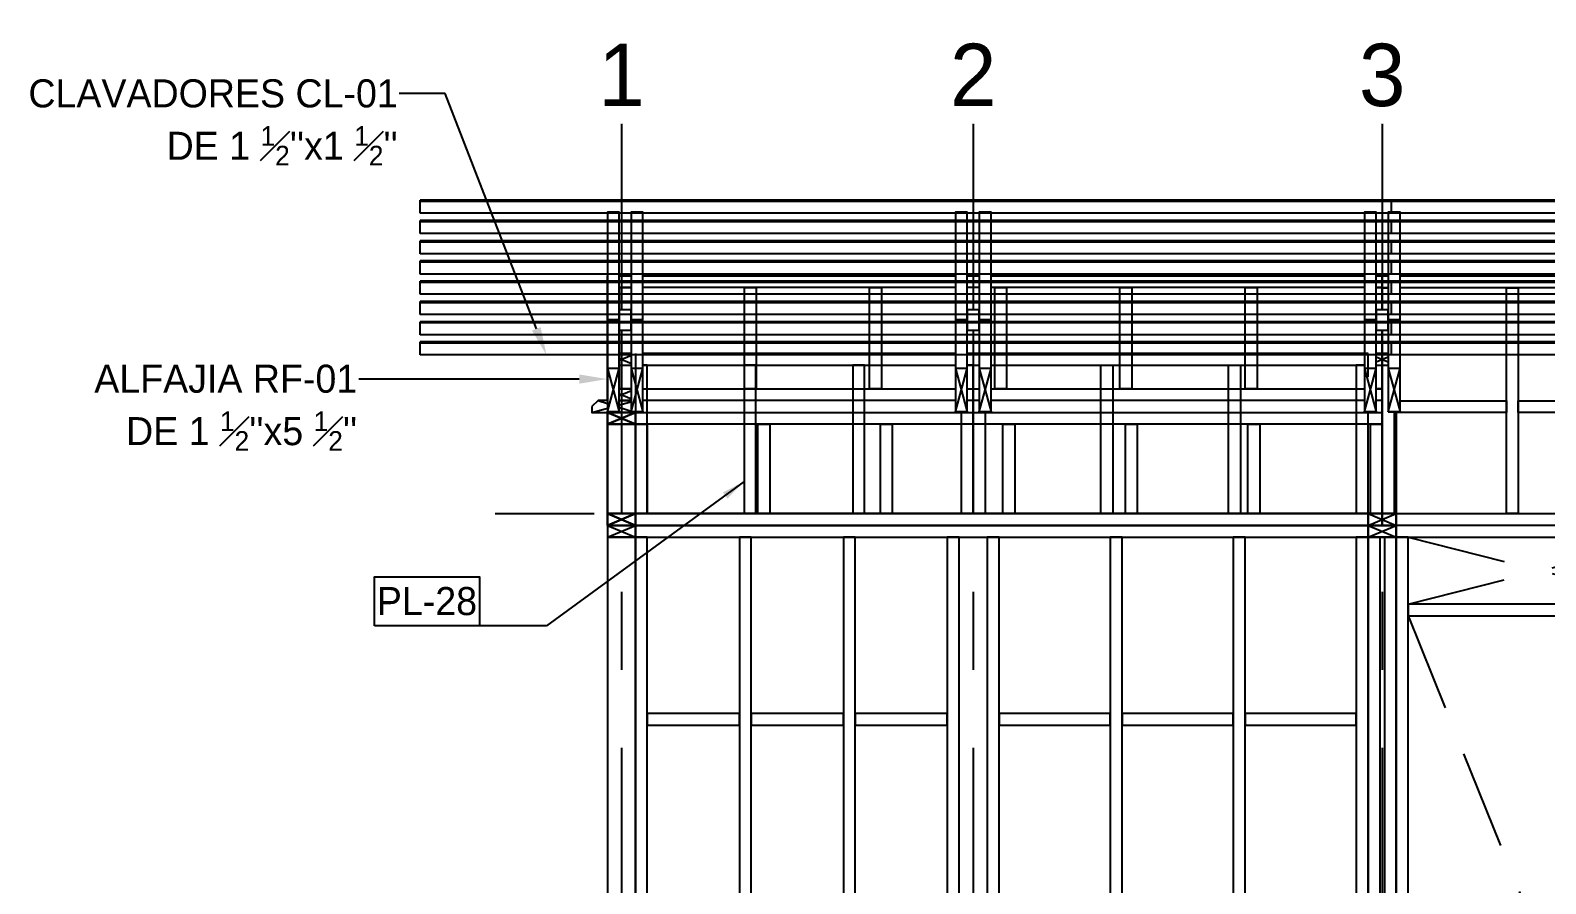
# Model space of a CAD drawing. Header units: millimetres. Extents: x 19438 to 19711, y 4351 to 4752.
# Drawn here: x 19456.891 to 19461.748, y 4491.777 to 4494.512 of the extents above; entities that cross this region are included whole.
import ezdxf
from ezdxf import colors
from ezdxf.entities.mleader import LeaderData, LeaderLine
from ezdxf.enums import TextEntityAlignment as Align
from ezdxf.math import Vec2, Vec3

# ---------------------------------------------------------------- set-up
doc = ezdxf.new("R2010")
doc.units = ezdxf.units.MM
doc.set_wipeout_variables(frame=1)
doc.linetypes.add('CENTER', pattern=[2, 1.25, -0.25, 0.25, -0.25])
doc.linetypes.add('HIDDEN2', pattern=[4.7625, 3.175, -1.5875])
for name, color, linetype in [('0 @ 0.5', 7, 'Continuous'), ('ALFAJIA', 3, 'Continuous'), ('CLAVADORES', 1, 'Continuous'), ('EJES', 2, 'CENTER'), ('EJES @ 0.5', 2, 'CENTER'), ('NIVELES', 2, 'Continuous'), ('PANELES PARED', 2, 'Continuous'), ('PROYECCION PANEL', 6, 'Continuous'), ('PZA', 3, 'Continuous'), ('TEXTO', 2, 'Continuous'), ('TEXTO @ 0.5', 2, 'Continuous')]:
    doc.layers.add(name, color=color, linetype=linetype)
doc.styles.add('century gothic', font='GOTHIC.TTF')
doc.styles.get("Standard").update_dxf_attribs({"font": 'arial.ttf'})
doc.dimstyles.new('ANOTATIVE 100 SMCONSTRUCCIONES', dxfattribs={"dimscale": 0, "dimtxt": 0.18, "dimasz": 0.15, "dimexe": 0.18, "dimexo": 0.09, "dimgap": 0.1, "dimtad": 1, "dimzin": 0, "dimdsep": 46, "dimtxsty": 'century gothic', "dimblk1": 'FLECHA1', "dimblk2": 'FLECHA1', "dimsah": 1, "dimcen": 0.18, "dimdle": 0.075, "dimclrd": 1, "dimclre": 1, "dimclrt": 2, "dimaunit": 1, "dimadec": 0, "dimazin": 0, "dimtfac": 0.75, "dimtix": 1, "dimtmove": 2, "dimatfit": 3, "dimfxl": 0.09, "dimtvp": 1.5, "dimtfill": 1, "dimtolj": 1, "dimtzin": 0, "dimarcsym": 0})

# ---------------------------------------------------------------- blocks, each defined once
blk = doc.blocks.new('ejes')
at = {"color": 2, "linetype": 'Continuous'}
blk.add_wipeout([(-0.1089, 0.2752), (-0.0646, 0.291), (-0.0057, 0.3001), (0.0597, 0.2965), (0.095, 0.2884), (0.1597, 0.2609), (0.1831, 0.246), (0.2148, 0.2203), (0.2406, 0.1931), (0.271, 0.1493), (0.271, 0.1493), (0.2923, 0.1035), (0.3036, 0.0645), (0.3089, 0.0316), (0.3105, 0.0006), (0.3092, -0.0273), (0.3092, -0.0273), (0.3003, -0.077), (0.2881, -0.1133), (0.279, -0.1332), (0.2588, -0.1678), (0.2382, -0.1948), (0.2186, -0.2155), (0.1902, -0.2397), (0.159, -0.2601), (0.1254, -0.2765), (0.0895, -0.2888), (0.0461, -0.2973), (0.0105, -0.2994), (-0.0366, -0.2957), (-0.0687, -0.2888), (-0.0974, -0.2794), (-0.1444, -0.2564), (-0.1709, -0.2384), (-0.1922, -0.2206), (-0.2152, -0.1971), (-0.2152, -0.1971), (-0.2567, -0.1358), (-0.2716, -0.1014), (-0.2716, -0.1014), (-0.2875, -0.0344), (-0.2895, 0.0006), (-0.2874, 0.0357), (-0.2813, 0.0702), (-0.2729, 0.0991), (-0.2583, 0.1338), (-0.234, 0.1744), (-0.2157, 0.1977), (-0.197, 0.2172), (-0.1752, 0.2362), (-0.1544, 0.2512), (-0.1259, 0.2678), (-0.1259, 0.2678), (-0.1182, 0.2716)], dxfattribs=at)
at = {"layer": 'EJES', "color": 3}
blk.add_attdef('EJES', text='', height=0.3, dxfattribs=at).set_placement((0.0105, -0.174), align=Align.CENTER)
blk = doc.blocks.new('PP13')
at = {"layer": 'PANELES PARED'}
for points in [[(19436.3339, 4517.5799), (19436.3339, 4517.6179), (19433.9855, 4517.6179), (19433.9855, 4517.5799)], [(19433.9855, 4515.2559), (19434.0235, 4515.2559), (19434.0235, 4517.5799), (19433.9855, 4517.5799)], [(19434.3187, 4515.2559), (19434.3567, 4515.2559), (19434.3567, 4517.5799), (19434.3187, 4517.5799)], [(19434.6518, 4515.2559), (19434.6898, 4515.2559), (19434.6898, 4517.5799), (19434.6518, 4517.5799)], [(19434.985, 4515.2559), (19435.023, 4515.2559), (19435.023, 4517.5799), (19434.985, 4517.5799)], [(19435.023, 4517.5799), (19435.113, 4517.5799), (19435.113, 4515.2559), (19435.023, 4515.2559)], [(19435.113, 4515.2559), (19435.151, 4515.2559), (19435.151, 4517.5799), (19435.113, 4517.5799)], [(19435.5073, 4515.2559), (19435.5453, 4515.2559), (19435.5453, 4517.5799), (19435.5073, 4517.5799)], [(19435.9016, 4515.2559), (19435.9396, 4515.2559), (19435.9396, 4517.5799), (19435.9016, 4517.5799)], [(19436.2959, 4515.2559), (19436.3339, 4515.2559), (19436.3339, 4517.5799), (19436.2959, 4517.5799)], [(19434.3187, 4516.9772), (19434.3187, 4517.0152), (19434.0235, 4517.0152), (19434.0235, 4516.9772)], [(19434.6518, 4516.9772), (19434.6518, 4517.0152), (19434.3567, 4517.0152), (19434.3567, 4516.9772)], [(19434.985, 4516.9772), (19434.985, 4517.0152), (19434.6898, 4517.0152), (19434.6898, 4516.9772)], [(19435.5073, 4516.9772), (19435.5073, 4517.0152), (19435.151, 4517.0152), (19435.151, 4516.9772)], [(19435.9016, 4516.9772), (19435.9016, 4517.0152), (19435.5453, 4517.0152), (19435.5453, 4516.9772)], [(19436.2959, 4516.9772), (19436.2959, 4517.0152), (19435.9396, 4517.0152), (19435.9396, 4516.9772)], [(19434.3187, 4516.3745), (19434.3187, 4516.4125), (19434.0235, 4516.4125), (19434.0235, 4516.3745)], [(19434.6518, 4516.3745), (19434.6518, 4516.4125), (19434.3567, 4516.4125), (19434.3567, 4516.3745)], [(19434.985, 4516.3745), (19434.985, 4516.4125), (19434.6898, 4516.4125), (19434.6898, 4516.3745)], [(19435.5073, 4516.3745), (19435.5073, 4516.4125), (19435.151, 4516.4125), (19435.151, 4516.3745)], [(19435.9016, 4516.3745), (19435.9016, 4516.4125), (19435.5453, 4516.4125), (19435.5453, 4516.3745)], [(19436.2959, 4516.3745), (19436.2959, 4516.4125), (19435.9396, 4516.4125), (19435.9396, 4516.3745)], [(19434.3187, 4515.7962), (19434.3187, 4515.8342), (19434.0235, 4515.8342), (19434.0235, 4515.7962)], [(19434.6518, 4515.7962), (19434.6518, 4515.8342), (19434.3567, 4515.8342), (19434.3567, 4515.7962)], [(19434.985, 4515.7962), (19434.985, 4515.8342), (19434.6898, 4515.8342), (19434.6898, 4515.7962)], [(19435.5073, 4515.7962), (19435.5073, 4515.8342), (19435.151, 4515.8342), (19435.151, 4515.7962)], [(19435.9016, 4515.7962), (19435.9016, 4515.8342), (19435.5453, 4515.8342), (19435.5453, 4515.7962)], [(19436.2959, 4515.7962), (19436.2959, 4515.8342), (19435.9396, 4515.8342), (19435.9396, 4515.7962)], [(19436.3339, 4515.2179), (19436.3339, 4515.2559), (19433.9855, 4515.2559), (19433.9855, 4515.2179)]]:
    blk.add_lwpolyline(points, close=True, dxfattribs=at)
blk = doc.blocks.new('MJU')
at = {"layer": 'PANELES PARED', "color": 250, "linetype": 'HIDDEN2', "ltscale": 0.1}
for p, q in [((19461.3074, 4485.3165), (19462.1574, 4485.5305)), ((19461.3074, 4485.5305), (19462.1574, 4485.3165)), ((19461.3074, 4485.2785), (19462.1574, 4483.1685)), ((19461.3074, 4483.1685), (19462.1574, 4485.2785))]:
    blk.add_line(p, q, dxfattribs=at)
at = {"layer": 'PANELES PARED', "color": 250}
for points in [[(19461.2694, 4485.5685), (19461.2694, 4485.5305), (19462.1954, 4485.5305), (19462.1954, 4485.5685)], [(19461.3074, 4485.5305), (19461.2694, 4485.5305), (19461.2694, 4483.1685), (19461.3074, 4483.1685)], [(19462.1954, 4485.5305), (19462.1574, 4485.5305), (19462.1574, 4483.1685), (19462.1954, 4483.1685)], [(19462.1954, 4485.5685), (19462.1954, 4485.5305), (19465.0794, 4485.5305), (19465.0794, 4485.5685)], [(19462.2334, 4485.5305), (19462.1954, 4485.5305), (19462.1954, 4483.2065), (19462.2334, 4483.2065)], [(19462.5876, 4485.5305), (19462.5496, 4485.5305), (19462.5496, 4483.2065), (19462.5876, 4483.2065)], [(19462.9418, 4485.5305), (19462.9038, 4485.5305), (19462.9038, 4483.2065), (19462.9418, 4483.2065)], [(19463.296, 4485.5305), (19463.258, 4485.5305), (19463.258, 4483.2065), (19463.296, 4483.2065)], [(19463.6502, 4485.5305), (19463.6122, 4485.5305), (19463.6122, 4483.2065), (19463.6502, 4483.2065)], [(19464.0044, 4485.5305), (19463.9664, 4485.5305), (19463.9664, 4483.2065), (19464.0044, 4483.2065)], [(19464.0044, 4485.5305), (19464.0944, 4485.5305), (19464.0944, 4483.2065), (19464.0044, 4483.2065)], [(19464.1324, 4485.5305), (19464.0944, 4485.5305), (19464.0944, 4483.2065), (19464.1324, 4483.2065)], [(19464.4481, 4485.5305), (19464.4101, 4485.5305), (19464.4101, 4483.2065), (19464.4481, 4483.2065)], [(19464.7638, 4485.5305), (19464.7258, 4485.5305), (19464.7258, 4483.2065), (19464.7638, 4483.2065)], [(19465.0794, 4485.5305), (19465.0414, 4485.5305), (19465.0414, 4483.2065), (19465.0794, 4483.2065)], [(19461.3074, 4485.3165), (19461.3074, 4485.2785), (19462.1574, 4485.2785), (19462.1574, 4485.3165)], [(19462.2333, 4484.9658), (19462.2333, 4484.9278), (19462.5496, 4484.9278), (19462.5496, 4484.9658)], [(19462.5876, 4484.9658), (19462.5876, 4484.9278), (19462.9038, 4484.9278), (19462.9038, 4484.9658)], [(19462.9418, 4484.9658), (19462.9418, 4484.9278), (19463.258, 4484.9278), (19463.258, 4484.9658)], [(19463.296, 4484.9658), (19463.296, 4484.9278), (19463.6122, 4484.9278), (19463.6122, 4484.9658)], [(19463.6502, 4484.9658), (19463.6502, 4484.9278), (19463.9664, 4484.9278), (19463.9664, 4484.9658)], [(19464.1324, 4484.9658), (19464.1324, 4484.9278), (19464.4101, 4484.9278), (19464.4101, 4484.9658)], [(19464.4481, 4484.9658), (19464.4481, 4484.9278), (19464.7258, 4484.9278), (19464.7258, 4484.9658)], [(19464.7638, 4484.9658), (19464.7638, 4484.9278), (19465.0414, 4484.9278), (19465.0414, 4484.9658)], [(19462.2333, 4484.3631), (19462.2333, 4484.3251), (19462.5496, 4484.3251), (19462.5496, 4484.3631)], [(19462.5876, 4484.3631), (19462.5876, 4484.3251), (19462.9038, 4484.3251), (19462.9038, 4484.3631)], [(19462.9418, 4484.3631), (19462.9418, 4484.3251), (19463.258, 4484.3251), (19463.258, 4484.3631)], [(19463.296, 4484.3631), (19463.296, 4484.3251), (19463.6122, 4484.3251), (19463.6122, 4484.3631)], [(19463.6502, 4484.3631), (19463.6502, 4484.3251), (19463.9664, 4484.3251), (19463.9664, 4484.3631)], [(19464.1324, 4484.3631), (19464.1324, 4484.3251), (19464.4101, 4484.3251), (19464.4101, 4484.3631)], [(19464.4481, 4484.3631), (19464.4481, 4484.3251), (19464.7258, 4484.3251), (19464.7258, 4484.3631)], [(19464.7638, 4484.3631), (19464.7638, 4484.3251), (19465.0414, 4484.3251), (19465.0414, 4484.3631)], [(19462.2333, 4483.7848), (19462.2333, 4483.7468), (19462.5496, 4483.7468), (19462.5496, 4483.7848)], [(19462.5876, 4483.7848), (19462.5876, 4483.7468), (19462.9038, 4483.7468), (19462.9038, 4483.7848)], [(19462.9418, 4483.7848), (19462.9418, 4483.7468), (19463.258, 4483.7468), (19463.258, 4483.7848)], [(19463.296, 4483.7848), (19463.296, 4483.7468), (19463.6122, 4483.7468), (19463.6122, 4483.7848)], [(19463.6502, 4483.7848), (19463.6502, 4483.7468), (19463.9664, 4483.7468), (19463.9664, 4483.7848)], [(19464.1324, 4483.7848), (19464.1324, 4483.7468), (19464.4101, 4483.7468), (19464.4101, 4483.7848)], [(19464.4481, 4483.7848), (19464.4481, 4483.7468), (19464.7258, 4483.7468), (19464.7258, 4483.7848)], [(19464.7638, 4483.7848), (19464.7638, 4483.7468), (19465.0414, 4483.7468), (19465.0414, 4483.7848)], [(19462.1954, 4483.2065), (19462.1954, 4483.1685), (19465.0794, 4483.1685), (19465.0794, 4483.2065)]]:
    blk.add_lwpolyline(points, close=True, dxfattribs=at)
blk = doc.blocks.new('PL13')
at = {"layer": 'PANELES PARED'}
for points in [[(19458.831, 4493.4764), (19458.831, 4493.4384), (19461.1794, 4493.4384), (19461.1794, 4493.4764)], [(19458.869, 4493.4384), (19458.831, 4493.4384), (19458.831, 4492.9632), (19458.869, 4492.9632)], [(19459.2172, 4493.4384), (19459.1792, 4493.4384), (19459.1792, 4492.9632), (19459.2172, 4492.9632)], [(19459.5654, 4493.4384), (19459.5274, 4493.4384), (19459.5274, 4492.9632), (19459.5654, 4492.9632)], [(19459.9135, 4493.4384), (19459.8755, 4493.4384), (19459.8755, 4492.9632), (19459.9135, 4492.9632)], [(19459.9135, 4493.4384), (19459.9515, 4493.4384), (19459.9515, 4492.9632), (19459.9135, 4492.9632)], [(19460.3228, 4493.4384), (19460.3608, 4493.4384), (19460.3608, 4492.9632), (19460.3228, 4492.9632)], [(19460.7321, 4493.4384), (19460.7701, 4493.4384), (19460.7701, 4492.9632), (19460.7321, 4492.9632)], [(19461.1794, 4493.4384), (19461.1414, 4493.4384), (19461.1414, 4492.9632), (19461.1794, 4492.9632)], [(19458.831, 4492.9632), (19458.831, 4492.9252), (19461.1794, 4492.9252), (19461.1794, 4492.9632)]]:
    blk.add_lwpolyline(points, close=True, dxfattribs=at)
blk = doc.blocks.new('JYT')
at = {"layer": 'PANELES PARED', "color": 250}
for points in [[(19468.9743, 4494.2382), (19468.9743, 4494.2002), (19466.1493, 4494.2002), (19466.1493, 4494.2382)], [(19470.0943, 4494.2382), (19470.0943, 4494.2002), (19468.9743, 4494.2002), (19468.9743, 4494.2382)], [(19466.1493, 4494.2002), (19466.1873, 4494.2002), (19466.1873, 4493.4762), (19466.1493, 4493.4762)], [(19466.5474, 4494.2002), (19466.5854, 4494.2002), (19466.5854, 4493.4762), (19466.5474, 4493.4762)], [(19466.9456, 4494.2002), (19466.9836, 4494.2002), (19466.9836, 4493.4762), (19466.9456, 4493.4762)], [(19467.3437, 4494.2002), (19467.3817, 4494.2002), (19467.3817, 4493.4762), (19467.3437, 4493.4762)], [(19467.7419, 4494.2002), (19467.7799, 4494.2002), (19467.7799, 4493.4762), (19467.7419, 4493.4762)], [(19468.14, 4494.2002), (19468.178, 4494.2002), (19468.178, 4493.4762), (19468.14, 4493.4762)], [(19468.5381, 4494.2002), (19468.5761, 4494.2002), (19468.5761, 4493.4762), (19468.5381, 4493.4762)], [(19468.9363, 4494.2002), (19468.9743, 4494.2002), (19468.9743, 4493.4762), (19468.9363, 4493.4762)], [(19468.9743, 4494.2002), (19469.0123, 4494.2002), (19469.0123, 4493.5142), (19468.9743, 4493.5142)], [(19469.3223, 4494.2002), (19469.3603, 4494.2002), (19469.3603, 4493.5142), (19469.3223, 4493.5142)], [(19469.6703, 4494.2002), (19469.7083, 4494.2002), (19469.7083, 4493.5142), (19469.6703, 4493.5142)], [(19470.0183, 4494.2002), (19470.0563, 4494.2002), (19470.0563, 4493.5142), (19470.0183, 4493.5142)], [(19470.0563, 4494.2002), (19470.0943, 4494.2002), (19470.0943, 4493.5142), (19470.0563, 4493.5142)], [(19466.5474, 4493.8379), (19466.5474, 4493.7999), (19466.1873, 4493.7999), (19466.1873, 4493.8379)], [(19466.9456, 4493.8379), (19466.9456, 4493.7999), (19466.5854, 4493.7999), (19466.5854, 4493.8379)], [(19467.3437, 4493.8379), (19467.3437, 4493.7999), (19466.9836, 4493.7999), (19466.9836, 4493.8379)], [(19467.7419, 4493.8379), (19467.7419, 4493.7999), (19467.3817, 4493.7999), (19467.3817, 4493.8379)], [(19468.14, 4493.8379), (19468.14, 4493.7999), (19467.7799, 4493.7999), (19467.7799, 4493.8379)], [(19468.5381, 4493.8379), (19468.5381, 4493.7999), (19468.178, 4493.7999), (19468.178, 4493.8379)], [(19468.9363, 4493.8379), (19468.9363, 4493.7999), (19468.5761, 4493.7999), (19468.5761, 4493.8379)], [(19469.3223, 4493.8379), (19469.3223, 4493.7999), (19469.0123, 4493.7999), (19469.0123, 4493.8379)], [(19469.6703, 4493.8379), (19469.6703, 4493.7999), (19469.3603, 4493.7999), (19469.3603, 4493.8379)], [(19470.0183, 4493.8379), (19470.0183, 4493.7999), (19469.7083, 4493.7999), (19469.7083, 4493.8379)], [(19470.0943, 4493.5142), (19470.0943, 4493.4762), (19468.9743, 4493.4762), (19468.9743, 4493.5142)], [(19468.9743, 4493.4762), (19468.9743, 4493.4382), (19466.1493, 4493.4382), (19466.1493, 4493.4762)]]:
    blk.add_lwpolyline(points, close=True, dxfattribs=at)
blk = doc.blocks.new('MJHF')
at = {"layer": 'PANELES PARED', "color": 250}
for p, q in [((19488.2214, 4520.735), (19488.1314, 4520.697)), ((19488.2214, 4520.697), (19488.1314, 4520.735)), ((19488.2214, 4520.411), (19488.1314, 4520.373)), ((19488.2214, 4520.373), (19488.1314, 4520.411))]:
    blk.add_line(p, q, dxfattribs=at)
for points in [[(19490.6148, 4521.173), (19490.6148, 4521.135), (19488.1314, 4521.135), (19488.1314, 4521.173)], [(19488.1694, 4520.811), (19488.1314, 4520.811), (19488.1314, 4521.135), (19488.1694, 4521.135)], [(19488.2074, 4520.811), (19488.1694, 4520.811), (19488.1694, 4521.135), (19488.2074, 4521.135)], [(19488.6087, 4520.811), (19488.5707, 4520.811), (19488.5707, 4521.135), (19488.6087, 4521.135)], [(19489.0099, 4520.811), (19488.9719, 4520.811), (19488.9719, 4521.135), (19489.0099, 4521.135)], [(19489.4111, 4520.811), (19489.3731, 4520.811), (19489.3731, 4521.135), (19489.4111, 4521.135)], [(19489.8124, 4520.811), (19489.7744, 4520.811), (19489.7744, 4521.135), (19489.8124, 4521.135)], [(19490.2136, 4520.811), (19490.1756, 4520.811), (19490.1756, 4521.135), (19490.2136, 4521.135)], [(19490.6148, 4520.811), (19490.5768, 4520.811), (19490.5768, 4521.135), (19490.6148, 4521.135)], [(19490.6148, 4520.811), (19490.6148, 4520.773), (19488.1314, 4520.773), (19488.1314, 4520.811)], [(19488.2214, 4520.697), (19488.1314, 4520.697), (19488.1314, 4520.735), (19488.2214, 4520.735)], [(19488.2214, 4520.735), (19488.1314, 4520.735), (19488.1314, 4520.373), (19488.2214, 4520.373)], [(19490.6148, 4520.735), (19490.6148, 4520.697), (19488.2214, 4520.697), (19488.2214, 4520.735)], [(19488.2214, 4520.697), (19488.2594, 4520.697), (19488.2594, 4520.411), (19488.2214, 4520.411)], [(19488.614, 4520.697), (19488.652, 4520.697), (19488.652, 4520.411), (19488.614, 4520.411)], [(19489.0066, 4520.697), (19489.0446, 4520.697), (19489.0446, 4520.411), (19489.0066, 4520.411)], [(19489.3991, 4520.697), (19489.4371, 4520.697), (19489.4371, 4520.411), (19489.3991, 4520.411)], [(19489.7917, 4520.697), (19489.8297, 4520.697), (19489.8297, 4520.411), (19489.7917, 4520.411)], [(19490.1843, 4520.697), (19490.2223, 4520.697), (19490.2223, 4520.411), (19490.1843, 4520.411)], [(19490.5768, 4520.697), (19490.6148, 4520.697), (19490.6148, 4520.411), (19490.5768, 4520.411)], [(19488.2214, 4520.373), (19488.1314, 4520.373), (19488.1314, 4520.411), (19488.2214, 4520.411)], [(19490.6148, 4520.411), (19490.6148, 4520.373), (19488.2214, 4520.373), (19488.2214, 4520.411)]]:
    blk.add_lwpolyline(points, close=True, dxfattribs=at)
at = {"layer": 'PZA', "color": 250}
blk.add_lwpolyline([(19488.0814, 4520.754), (19488.0814, 4520.735), (19490.6148, 4520.735), (19490.6148, 4520.773), (19488.1014, 4520.773), (19488.0814, 4520.754)], dxfattribs=at)
blk = doc.blocks.new('HHHTY')
at = {"layer": 'CLAVADORES'}
for p, q in [((19462.6559, 4503.0237), (19461.2545, 4503.0237)), ((19461.2545, 4502.9819), (19461.2545, 4503.0237)), ((19462.6559, 4503.0196), (19461.2545, 4503.0196)), ((19462.6559, 4502.9819), (19462.6559, 4503.0237)), ((19462.6559, 4502.9819), (19461.2545, 4502.9819)), ((19462.6559, 4502.9589), (19461.2545, 4502.9589)), ((19461.2545, 4502.917), (19461.2545, 4502.9589)), ((19462.6559, 4502.9548), (19461.2545, 4502.9548)), ((19462.6559, 4502.917), (19461.2545, 4502.917)), ((19462.6559, 4502.917), (19462.6559, 4502.9589)), ((19462.6559, 4502.894), (19461.2545, 4502.894)), ((19461.2545, 4502.8521), (19461.2545, 4502.894)), ((19462.6559, 4502.8899), (19461.2545, 4502.8899)), ((19462.6559, 4502.8521), (19462.6559, 4502.894)), ((19462.6559, 4502.8521), (19461.2545, 4502.8521)), ((19462.6559, 4502.8291), (19461.2545, 4502.8291)), ((19461.2545, 4502.7873), (19461.2545, 4502.8291)), ((19462.6559, 4502.825), (19461.2545, 4502.825)), ((19462.6559, 4502.7873), (19462.6559, 4502.8291)), ((19462.6559, 4502.7873), (19461.2545, 4502.7873)), ((19462.6559, 4502.7643), (19461.2545, 4502.7643)), ((19461.2545, 4502.7224), (19461.2545, 4502.7643)), ((19462.6559, 4502.7602), (19461.2545, 4502.7602)), ((19462.6559, 4502.7224), (19461.2545, 4502.7224)), ((19462.6559, 4502.7224), (19462.6559, 4502.7643)), ((19462.6559, 4502.6994), (19461.2545, 4502.6994)), ((19461.2545, 4502.6575), (19461.2545, 4502.6994)), ((19462.6559, 4502.6953), (19461.2545, 4502.6953)), ((19462.6559, 4502.6575), (19462.6559, 4502.6994)), ((19462.6559, 4502.6575), (19461.2545, 4502.6575)), ((19462.6559, 4502.6345), (19461.2545, 4502.6345)), ((19461.2545, 4502.5926), (19461.2545, 4502.6345)), ((19462.6559, 4502.6304), (19461.2545, 4502.6304)), ((19462.6559, 4502.5926), (19462.6559, 4502.6345)), ((19462.6559, 4502.5926), (19461.2545, 4502.5926)), ((19462.6559, 4502.5697), (19461.2545, 4502.5697)), ((19461.2545, 4502.5278), (19461.2545, 4502.5697)), ((19462.6559, 4502.5656), (19461.2545, 4502.5656)), ((19462.6559, 4502.5278), (19461.2545, 4502.5278)), ((19462.6559, 4502.5278), (19462.6559, 4502.5697))]:
    blk.add_line(p, q, dxfattribs=at)
blk = doc.blocks.new('MKK')
at = {"layer": 'CLAVADORES'}
for p, q in [((19455.2462, 4501.4716), (19452.1327, 4501.4716)), ((19452.1327, 4501.4298), (19452.1327, 4501.4716)), ((19455.2462, 4501.4675), (19452.1327, 4501.4675)), ((19455.2462, 4501.4298), (19455.2462, 4501.4716)), ((19455.2462, 4501.4298), (19452.1327, 4501.4298)), ((19455.2462, 4501.4068), (19452.1327, 4501.4068)), ((19452.1327, 4501.3649), (19452.1327, 4501.4068)), ((19455.2462, 4501.3649), (19455.2462, 4501.4068)), ((19455.2462, 4501.4027), (19452.1327, 4501.4027)), ((19455.2462, 4501.3649), (19452.1327, 4501.3649)), ((19455.2462, 4501.3419), (19452.1327, 4501.3419)), ((19452.1327, 4501.3), (19452.1327, 4501.3419)), ((19455.2462, 4501.3378), (19452.1327, 4501.3378)), ((19455.2462, 4501.3), (19455.2462, 4501.3419)), ((19455.2462, 4501.3), (19452.1327, 4501.3)), ((19455.2462, 4501.277), (19452.1327, 4501.277)), ((19452.1327, 4501.2352), (19452.1327, 4501.277)), ((19455.2462, 4501.2729), (19452.1327, 4501.2729)), ((19455.2462, 4501.2352), (19455.2462, 4501.277)), ((19455.2462, 4501.2352), (19452.1327, 4501.2352)), ((19455.2462, 4501.2122), (19452.1327, 4501.2122)), ((19452.1327, 4501.1703), (19452.1327, 4501.2122)), ((19455.2462, 4501.1703), (19455.2462, 4501.2122)), ((19455.2462, 4501.2081), (19452.1327, 4501.2081)), ((19455.2462, 4501.1703), (19452.1327, 4501.1703)), ((19455.2462, 4501.1473), (19452.1327, 4501.1473)), ((19452.1327, 4501.1054), (19452.1327, 4501.1473)), ((19455.2462, 4501.1432), (19452.1327, 4501.1432)), ((19455.2462, 4501.1054), (19455.2462, 4501.1473)), ((19455.2462, 4501.1054), (19452.1327, 4501.1054)), ((19455.2462, 4501.0824), (19452.1327, 4501.0824)), ((19452.1327, 4501.0406), (19452.1327, 4501.0824)), ((19455.2462, 4501.0783), (19452.1327, 4501.0783)), ((19455.2462, 4501.0406), (19455.2462, 4501.0824)), ((19455.2462, 4501.0406), (19452.1327, 4501.0406)), ((19455.2462, 4501.0176), (19452.1327, 4501.0176)), ((19452.1327, 4500.9757), (19452.1327, 4501.0176)), ((19455.2462, 4500.9757), (19455.2462, 4501.0176)), ((19455.2462, 4501.0135), (19452.1327, 4501.0135)), ((19455.2462, 4500.9757), (19452.1327, 4500.9757))]:
    blk.add_line(p, q, dxfattribs=at)
blk = doc.blocks.new('HHHR')
blk.add_wipeout([(19457.5728, 4500.7931), (19457.6108, 4500.7931), (19457.6108, 4501.4339), (19457.5728, 4501.4339)]).dxf.layer = 'ALFAJIA'
at = {"layer": 'ALFAJIA'}
for p, q in [((19457.6108, 4500.9323), (19457.5728, 4500.9323)), ((19457.5728, 4500.9323), (19457.6108, 4500.7931)), ((19457.5728, 4500.7931), (19457.6108, 4500.9323)), ((19457.6108, 4500.7931), (19457.5728, 4500.7931))]:
    blk.add_line(p, q, dxfattribs=at)
blk.add_wipeout([(19457.5348, 4501.0555), (19457.5728, 4501.0555), (19457.5728, 4501.1204), (19457.5348, 4501.1204)]).dxf.layer = 'ALFAJIA'
blk.add_line((19457.6108, 4501.088), (19457.5728, 4501.088), dxfattribs=at)
blk.add_lwpolyline([(19457.5728, 4500.7931), (19457.6108, 4500.7931), (19457.6108, 4501.4339), (19457.5728, 4501.4339)], close=True, dxfattribs=at)
blk.add_wipeout([(19457.4968, 4500.7931), (19457.5348, 4500.7931), (19457.5348, 4501.4339), (19457.4968, 4501.4339)]).dxf.layer = 'ALFAJIA'
for p, q in [((19457.5348, 4501.088), (19457.4968, 4501.088)), ((19457.5348, 4500.9323), (19457.4968, 4500.9323)), ((19457.4968, 4500.9323), (19457.5348, 4500.7931)), ((19457.4968, 4500.7931), (19457.5348, 4500.9323)), ((19457.5348, 4500.7931), (19457.4968, 4500.7931))]:
    blk.add_line(p, q, dxfattribs=at)
for points in [[(19457.4968, 4500.7931), (19457.5348, 4500.7931), (19457.5348, 4501.4339), (19457.4968, 4501.4339)], [(19457.5348, 4501.0555), (19457.5728, 4501.0555), (19457.5728, 4501.1204), (19457.5348, 4501.1204)]]:
    blk.add_lwpolyline(points, close=True, dxfattribs=at)
blk = doc.blocks.new('FLECHA1')
at = {"color": 1}
blk.add_line((-1, 0), (0.496, 0), dxfattribs=at)
at = {"color": 4}
blk.add_line((-0.246, -0.248), (0.248, 0.25), dxfattribs=at)

msp = doc.modelspace()

# ---------------------------------------------------------------- linework, layer by layer
at = {"layer": 'EJES', "color": 1}
for p, q in [((19458.786, 4494.2123), (19458.786, 4489.9172)), ((19459.9135, 4494.2123), (19459.9135, 4489.9172)), ((19461.2244, 4494.2123), (19461.2244, 4489.9172))]:
    msp.add_line(p, q, dxfattribs=at)
at = {"layer": 'NIVELES', "color": 1, "linetype": 'HIDDEN2', "ltscale": 0.1}
msp.add_line((19458.381, 4492.9632), (19466.5295, 4492.9632), dxfattribs=at)
at = {"layer": 'PANELES PARED'}
for p, q in [((19458.741, 4493.4384), (19458.831, 4493.4764)), ((19458.741, 4493.4764), (19458.831, 4493.4384)), ((19461.1794, 4493.4384), (19461.2694, 4493.4764)), ((19461.1794, 4493.4764), (19461.2694, 4493.4384)), ((19458.741, 4493.3252), (19458.831, 4493.3632)), ((19458.741, 4493.3632), (19458.831, 4493.3252)), ((19458.741, 4493.2492), (19458.831, 4493.2872)), ((19458.741, 4493.2872), (19458.831, 4493.2492)), ((19458.741, 4492.9252), (19458.831, 4492.9632)), ((19458.741, 4492.9632), (19458.831, 4492.9252)), ((19461.1794, 4492.9252), (19461.2694, 4492.9632)), ((19461.1794, 4492.9632), (19461.2694, 4492.9252)), ((19458.741, 4492.8872), (19458.831, 4492.9252)), ((19458.741, 4492.9252), (19458.831, 4492.8872)), ((19461.1794, 4492.9252), (19461.2694, 4492.8872)), ((19461.1794, 4492.8872), (19461.2694, 4492.9252))]:
    msp.add_line(p, q, dxfattribs=at)
for points in [[(19458.741, 4493.4764), (19458.741, 4493.4384), (19458.831, 4493.4384), (19458.831, 4493.4764)], [(19458.741, 4493.4764), (19458.831, 4493.4764), (19458.831, 4493.3252), (19458.741, 4493.3252)], [(19461.1794, 4493.4764), (19461.2694, 4493.4764), (19461.2694, 4492.9252), (19461.1794, 4492.9252)], [(19461.1794, 4493.4764), (19461.1794, 4493.4384), (19461.2694, 4493.4384), (19461.2694, 4493.4764)], [(19458.741, 4493.3632), (19458.741, 4493.3252), (19458.831, 4493.3252), (19458.831, 4493.3632)], [(19458.741, 4493.2872), (19458.741, 4493.2492), (19458.831, 4493.2492), (19458.831, 4493.2872)], [(19458.741, 4493.2872), (19458.831, 4493.2872), (19458.831, 4492.9252), (19458.741, 4492.9252)], [(19458.741, 4492.9632), (19458.741, 4492.9252), (19458.831, 4492.9252), (19458.831, 4492.9632)], [(19461.1794, 4492.9632), (19461.1794, 4492.9252), (19461.2694, 4492.9252), (19461.2694, 4492.9632)], [(19458.741, 4492.9252), (19458.741, 4492.8872), (19458.831, 4492.8872), (19458.831, 4492.9252)], [(19461.1794, 4492.8872), (19461.2694, 4492.8872), (19461.2694, 4492.9252), (19461.1794, 4492.9252)], [(19458.741, 4490.5632), (19458.831, 4490.5632), (19458.831, 4492.8872), (19458.741, 4492.8872)], [(19461.1794, 4490.5632), (19461.2694, 4490.5632), (19461.2694, 4492.8872), (19461.1794, 4492.8872)], [(19461.1794, 4490.5632), (19461.2174, 4490.5632), (19461.2174, 4492.8872), (19461.1794, 4492.8872)], [(19461.2314, 4490.5632), (19461.2694, 4490.5632), (19461.2694, 4492.8872), (19461.2314, 4492.8872)]]:
    msp.add_lwpolyline(points, close=True, dxfattribs=at)
at = {"layer": 'PROYECCION PANEL', "linetype": 'HIDDEN2', "ltscale": 0.1}
msp.add_lwpolyline([(19458.831, 4492.9252), (19461.1794, 4492.9252), (19461.1794, 4490.5252), (19458.831, 4490.5252)], close=True, dxfattribs=at)
at = {"layer": 'PZA', "color": 2}
for p, q in [((19458.691, 4493.2872), (19458.831, 4493.3252)), ((19458.711, 4493.3252), (19458.831, 4493.2872))]:
    msp.add_line(p, q, dxfattribs=at)
msp.add_lwpolyline([(19458.691, 4493.3062), (19458.691, 4493.2872), (19458.831, 4493.2872), (19458.831, 4493.3252), (19458.711, 4493.3252), (19458.691, 4493.3062)], dxfattribs=at)

# ---------------------------------------------------------------- block references
for name, p in [('MJHF', (-29.3904, -27.4478)), ('JYT', (-4.9248, -0.5131)), ('PL13', (0, 0)), ('PP13', (24.8455, -24.6927)), ('MJU', (0, 7.3567))]:
    msp.add_blockref(name, p)

# ---------------------------------------------------------------- texts
at = {"layer": 'TEXTO @ 0.5', "color": 2, "insert": (19458.1628, 4492.682), "char_height": 0.09, "width": 0.238534, "attachment_point": 5, "style": 'century gothic', "bg_fill": 3, "box_fill_scale": 1.6, "bg_fill_color": 256, "bg_fill_transparency": 0}
msp.add_mtext('PL-28 ', dxfattribs=at)

# ---------------------------------------------------------------- leaders
at = {"layer": '0 @ 0.5'}
ml = msp.add_multileader_mtext('Standard', dxfattribs=at)
ml.set_content("\\A1;CLAVADORES CL-01\\PDE 1 {\\H0.7x;\\S1#2;}''x1 {\\H0.7x;\\S1#2;}''", color=2, style='century gothic')
ml.set_leader_properties(color=1)
ml.build(insert=Vec2(0, 0))
ml.multileader.update_dxf_attribs({"dogleg_length": 0.09, "arrow_head_size": 0.09, "scale": 0.5})
ctx = ml.context
ctx.base_point, ctx.scale, ctx.char_height, ctx.arrow_head_size, ctx.landing_gap_size, ctx.plane_origin = Vec3(19456.8838, 4494.31), 0.5, 0.09, 0.09, 0.005, Vec3(19458.5458, 4493.758)
ctx.text_align_type = 2
notes = []
notes.append((ctx, [(0, (1, 1, 0), (19458.2214, 4494.31), (-1, 0), 0.1472, [(0, [(19458.5458, 4493.4713)], 0, [])])]))
ctx.mtext.insert, ctx.mtext.alignment, ctx.mtext.flow_direction = Vec3(19458.0692, 4494.355), 3, 5
for ctx, leaders in notes:
    for number, flags, end, landing, length, lines in leaders:
        leader = LeaderData()
        leader.index, (leader.has_last_leader_line, leader.has_dogleg_vector, leader.attachment_direction) = number, flags
        leader.last_leader_point, leader.dogleg_vector, leader.dogleg_length = Vec3(end), Vec3(landing), length
        for number, points, colour, breaks in lines:
            line = LeaderLine()
            line.index, line.vertices, line.color, line.breaks = number, Vec3.list(points), colors.encode_raw_color(colour), breaks
            leader.lines.append(line)
        ctx.leaders.append(leader)

# ---------------------------------------------------------------- next in the draw order: linework, layer by layer
at = {"layer": 'TEXTO', "color": 2}
msp.add_lwpolyline([(19457.9948, 4492.6032), (19457.9948, 4492.7607), (19458.3308, 4492.7607), (19458.3308, 4492.6032)], close=True, dxfattribs=at)

# ---------------------------------------------------------------- next in the draw order: block references
for p in [(1.2443, -7.5043), (2.3598, -7.5043), (3.6707, -7.5043)]:
    msp.add_blockref('HHHR', p)
at = {"layer": 'EJES @ 0.5'}
ref = msp.add_blockref('ejes', (19458.7808, 4494.362), dxfattribs=dict(at, xscale=0.5000000000009095, yscale=0.5000000000009095, zscale=0.5000000000009095))
ref.add_attrib('EJES', '1', dxfattribs={"layer": 'EJES', "color": 3, "height": 0.2, "style": 'century gothic'}).set_placement((19458.786, 4494.2691), align=Align.CENTER)
ref = msp.add_blockref('ejes', (19459.9083, 4494.362), dxfattribs=dict(at, xscale=0.5000000000009095, yscale=0.5000000000009095, zscale=0.5000000000009095))
ref.add_attrib('EJES', '2', dxfattribs={"layer": 'EJES', "color": 3, "height": 0.2, "style": 'century gothic'}).set_placement((19459.9135, 4494.2691), align=Align.CENTER)
ref = msp.add_blockref('ejes', (19461.2192, 4494.362), dxfattribs=dict(at, xscale=0.5000000000009095, yscale=0.5000000000009095, zscale=0.5000000000009095))
ref.add_attrib('EJES', '3', dxfattribs={"layer": 'EJES', "color": 3, "height": 0.2, "style": 'century gothic'}).set_placement((19461.2244, 4494.2691), align=Align.CENTER)

# ---------------------------------------------------------------- next in the draw order: leaders
at = {"layer": '0 @ 0.5'}
msp.add_leader([(19459.1792, 4493.0654), (19458.5463, 4492.6032), (19458.3308, 4492.6032)], dimstyle='ANOTATIVE 100 SMCONSTRUCCIONES', override={"dimscale": 0.5, "dimgap": 0.1, "dimtad": 0}, dxfattribs=at)

# ---------------------------------------------------------------- next in the draw order: linework, layer by layer
at = {"layer": 'PROYECCION PANEL', "linetype": 'HIDDEN2', "ltscale": 0.1}
msp.add_lwpolyline([(19458.831, 4492.9252), (19461.1794, 4492.9252), (19461.1794, 4493.4764), (19458.831, 4493.4764)], close=True, dxfattribs=at)

# ---------------------------------------------------------------- next in the draw order: block references
for name, p in [('MKK', (6.0083, -7.5043)), ('HHHTY', (0, -9.0564))]:
    msp.add_blockref(name, p)

# ---------------------------------------------------------------- next in the draw order: leaders
at = {"layer": '0 @ 0.5'}
ml = msp.add_multileader_mtext('Standard', dxfattribs=at)
ml.set_content("\\A1;ALFAJIA RF-01\\PDE 1 {\\H0.7x;\\S1#2;}''x5 {\\H0.7x;\\S1#2;}''", color=2, style='century gothic')
ml.set_leader_properties(color=1)
ml.build(insert=Vec2(0, 0))
ml.multileader.update_dxf_attribs({"dogleg_length": 0.09, "arrow_head_size": 0.09, "scale": 0.5})
ctx = ml.context
ctx.base_point, ctx.scale, ctx.char_height, ctx.arrow_head_size, ctx.landing_gap_size, ctx.plane_origin = Vec3(19457.1284, 4493.3942), 0.5, 0.09, 0.09, 0.005, Vec3(19458.4158, 4493.2231)
ctx.text_align_type = 2
notes = []
notes.append((ctx, [(0, (1, 1, 0), (19458.0914, 4493.3942), (-1, 0), 0.1472, [(0, [(19458.741, 4493.3942)], 0, [])])]))
ctx.mtext.insert, ctx.mtext.alignment, ctx.mtext.flow_direction = Vec3(19457.9392, 4493.4404), 3, 5
for ctx, leaders in notes:
    for number, flags, end, landing, length, lines in leaders:
        leader = LeaderData()
        leader.index, (leader.has_last_leader_line, leader.has_dogleg_vector, leader.attachment_direction) = number, flags
        leader.last_leader_point, leader.dogleg_vector, leader.dogleg_length = Vec3(end), Vec3(landing), length
        for number, points, colour, breaks in lines:
            line = LeaderLine()
            line.index, line.vertices, line.color, line.breaks = number, Vec3.list(points), colors.encode_raw_color(colour), breaks
            leader.lines.append(line)
        ctx.leaders.append(leader)

doc.saveas('drawing.dxf')
